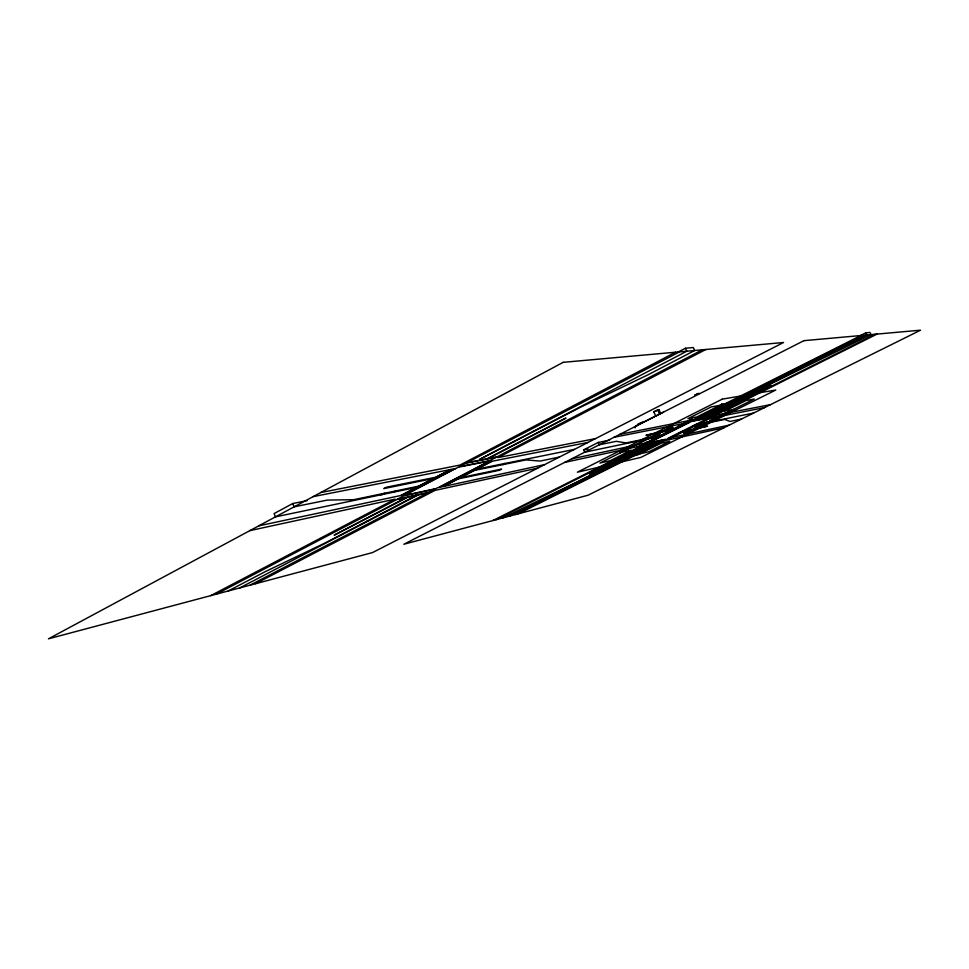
<?xml version="1.0" encoding="UTF-8"?>
<svg xmlns="http://www.w3.org/2000/svg" width="969" height="969" viewBox="0 0 969 969"><rect width="100%" height="100%" fill="white"/><g stroke="black" fill="none" stroke-linecap="round" stroke-linejoin="round"><path stroke-width="1.45" d="M307.209 500.634L292.735 503.529L274.057 513.594L275.475 516.865L416.246 487.431M216.281 594.154L406.907 494.214L258.759 525.84M702.368 349.809L486.559 462.322L588.098 442.397M380.829 494.832L383.349 493.512M382.283 494.529L384.79 493.209M393.341 492.216L395.824 490.908M401.081 495.365L433.191 478.553L383.821 488.594L386.425 487.213L435.687 477.245L450.343 469.577M401.747 495.232L450.985 469.444M210.709 595.644L395.037 499.156L249.845 530.637M675.587 352.219L460.033 465.059L320.703 492.567M405.805 494.36L454.897 468.681M677.416 352.425L685.434 348.234L693.307 347.556L694.676 350.499L648.031 374.809L579.85 407.537L479.643 459.379L686.815 351.202L685.434 348.234M406.471 494.214L679.56 351.856M228.151 591.005L265.07 571.722L325.233 542.931L416.561 495.329A25.678 22.323 76.8 0 0 415.64 495.268M239.755 587.917L418.027 495.002A25.642 22.299 76.8 0 0 416.198 494.941M250.026 585.179L437.419 487.795L544.566 464.648M439.114 487.225L486.922 462.358M439.732 487.092L487.504 462.237M255.477 583.726L434.972 490.399L537.722 468.148M705.856 349.494L497.993 457.574L595.475 438.618M443.487 486.293L491.113 461.535M444.093 486.159L491.695 461.414M502.899 464.611L505.224 463.412M655.747 416.076L653.809 411.873L657.697 409.899L658.956 409.681L660.773 413.618M658.956 409.681L653.809 411.873M658.072 436.159L658.363 436.789L647.571 439.054L646.408 438.594L646.698 439.236L584.755 452.184L583.689 449.858L598.261 442.433L609.622 440.156M642.362 446.188L650.296 442.046L647.147 442.676L646.856 442.058M640.691 423.15L642.58 422.193L638.062 423.95L639.758 423.635M635.083 427.91A2.313 2.144 79.2 0 1 636.27 425.706L663.523 412.116M714.02 414.248L714.31 414.865L706.268 419.044L709.09 418.535L708.799 417.918M640.715 440.483L642.701 439.49M643.61 440.253L647.28 438.412M657.466 433.276L662.905 430.539L663.196 431.181L673.794 429.037M619.881 451.954L620.184 452.596L668.513 428.25L672.813 427.147M657.624 434.754L659.199 433.955M670.318 428.371L671.892 427.571M620.184 452.596L631.231 450.161L610.3 460.687L599.908 463.061L655.044 435.287L660.131 433.531M660.228 433.749L656.631 434.487L667.774 428.879L672.91 427.365M687.069 421.576L690.303 419.952M678.288 426.251L684.562 423.09M687.881 421.418L692.205 419.25L692.496 419.88L640.727 445.91M740.34 400.391L740.631 401.021L721.953 404.352L696.953 416.936L687.942 418.656L711.198 406.944L733.279 402.971L732.988 402.341M678.397 426.457L683.327 423.986M639.867 446.091L692.205 419.25M857.686 336.909L865.777 332.839L869.992 332.476L871.022 334.632L733.158 402.353M492.833 520.559L641.841 445.667L564.685 462.395M860.835 335.553L693.453 419.686L619.942 434.282M649.751 442.118L688.705 422.557M699.461 417.13L702.234 415.98L700.26 416.973M621.892 456.387L624.399 455.127L625.368 455.587L624.399 455.127M625.901 454.364L627.633 454.449L626.749 454.195M641.502 446.37L639.601 447.327L639.31 446.709L640.448 447.145L496.007 519.723M650.114 442.046L698.685 417.881L698.395 417.251M700.66 416.9L725.648 404.339L725.345 403.71M727.646 403.334L862.943 335.359M626.943 454.606L617.168 459.512L638.05 454.752L661.088 443.221L669.809 441.307L648.806 451.796L625.284 457.15L633.132 453.213L632.357 453.165M627.633 454.449L619.736 458.422L624.593 457.307L633.132 453.213M638.898 448.72L643.658 446.334M644.179 446.552L646.65 445.57L621.735 457.962M705.589 415.943L730.42 403.479L730.117 402.85M732.394 402.486L866.807 335.008L865.777 332.839M502.778 517.918L579.595 480.733L625.817 457.538L625.538 456.932M622.619 457.768L646.311 445.861L646.032 445.243M706.365 415.798L731.171 403.346L730.88 402.716M634.283 452.39L639.286 449.882M649.048 445.146L642.047 448.913L650.223 444.565M718.974 410.081L724.206 407.464M724.909 406.919L733.279 402.971M725.006 407.125L733.884 402.862L738.075 402.111L737.784 401.481M627.67 456.605L651.241 444.783L650.962 444.177M710.955 414.914L735.604 402.547M737.579 401.566L770.924 385.081L738.33 401.42M509.428 516.15L626.664 457.344L626.386 456.738M628.53 456.411L652.076 444.601L651.786 443.996M711.731 414.768L736.367 402.414M729.754 406.023L738.075 402.111M729.851 406.229L740.631 401.021M515.351 514.575L631.945 456.145M633.787 455.224L657.6 443.402M659.065 442.554L671.117 437.552M875.164 334.257L716.236 413.896L715.946 413.278M658.411 443.221L655.734 444.335M668.319 438.145L706.74 418.996M715.061 414.72L716.999 413.751L716.709 413.133M679.015 433.07L681.486 431.835M692.06 426.53L697.68 423.719L697.959 424.325L707.515 422.387L707.237 421.794L700.127 425.343L700.405 425.948L754.197 399.058L746.009 400.524L724.739 411.171L733.884 409.427L687.724 432.513L683.629 433.155M518.5 513.727L664.201 440.75L723.795 427.838M678.312 433.676L681.946 432.101M877.054 334.087L714.504 415.519L770.573 404.618M715.485 415.326L669.24 438.485L716.236 415.18L715.958 414.562M683.726 433.361L688.45 431.932L698.915 426.699L698.637 426.094M695.633 427.147L700.405 425.948M684.647 433.167L686.137 432.416M698.14 426.421L694.337 428.25L694.616 428.843L684.901 430.866M709.853 420.485L724.037 413.388M702.44 424.41L704.887 423.187M715.812 417.736L718.417 416.428M723.504 413.884L726.023 412.612L726.314 413.218M366.863 521.225L368.402 520.874M630.201 454.497L630.601 453.734M626.846 454.4L627.537 454.243M635.083 450.452L644.845 445.728M398.235 498.999L428.141 492.494M643.174 445.776L659.877 442.143M397.205 499.532L406.217 497.569L334.148 535.203L407.743 497.242L427.135 493.015M645.33 443.342L642.544 444.505L643.404 444.311M405.599 495.147L435.335 488.751M649.048 442.821L665.63 439.26M404.558 495.68L434.33 489.272M648.225 443.233L664.819 439.672M571.674 458.846L634.465 445.401M671.905 437.382L729.354 425.076M457.962 478.952L499.277 470.292L501.591 469.105L460.36 477.705M692.726 429.788L682.988 431.823L682.709 431.217M693.489 429.63L707.576 426.142L695.379 428.686L695.1 428.092M685.858 431.823L685.216 432.61M418.693 486.147L353.576 499.713L327.425 500.065L294.164 506.823L292.735 503.529M660.301 435.82L649.533 438.061L648.37 437.6L648.661 438.242L626.022 442.954L616.357 441.307L599.327 444.771L598.261 442.433M559.452 457.041L540.084 461.074L526.022 459.9L474.362 470.425A40.226 18.145 63.2 0 1 474.943 469.553M741.442 419.08L729.972 421.467L724.715 419.444L706.401 423.174L706.11 422.581M583.689 449.858L588.062 448.962M695.73 427.353L698.915 426.699M574.435 449.374L476.748 469.19A40.25 18.096 63.2 0 1 477.329 468.318M708.266 422.242L753.579 413.06M671.808 430.03L661.185 432.186L660.894 431.544M313.12 496.649L455.527 468.548M614.055 437.273L685.386 423.199M686.209 423.041L689.044 422.484M709.841 418.378L719.264 416.525L718.986 415.919M719.991 416.379L764.614 407.574M460.541 466.404L489.006 460.832M692.653 420.921L708.4 417.833M459.476 466.961L487.964 461.365M687.36 422.218L688.172 422.048M691.818 421.333L707.564 418.245M710.798 417.905L713.463 416.791L712.433 416.331M467.106 462.976L495.413 457.489M697.837 418.305L713.475 415.289M697.983 417.409L718.659 413.436M468.172 462.407L486.91 458.797L565.969 418.063L488.328 458.519L496.455 456.944M696.008 418.402L716.733 414.405L716.442 413.787M636.27 425.706L637.13 425.548A2.313 2.144 79.2 0 0 636.669 425.875M513.667 441.622L515.048 441.367M533.168 431.435L534.525 431.205M721.651 403.71L721.953 404.352M705.371 422.726L705.65 423.332L696.069 425.282L695.778 424.676M668.21 427.595L668.513 428.25M657.697 409.899L659.635 414.102M662.045 430.708L662.336 431.35L645.96 435.287L660.325 432.368L660.034 431.726M661.488 441.355L661.766 441.961L639.625 446.782L639.334 446.152M659.623 442.288L659.913 442.894L637.711 447.739L637.42 447.121M645.996 442.239L646.287 442.857L635.349 445.207L635.058 444.565M645.172 445.437L645.463 446.055M627.658 448.041L627.948 448.683M620.778 451.76L621.081 452.39M563.134 362.333L48.45 638.825L372.508 552.584L783.546 342.505L563.134 362.333M697.68 393.656L694.761 395.146L699.255 393.414L697.68 393.656M803.919 340.664L403.831 544.251L588.013 495.232L920.55 330.175L803.919 340.664M722.22 399.155L577.354 472.206L640.812 457.429L775.781 390.01L722.22 399.155M619.869 458.894L589.479 474.156L620.741 458.7L620.463 458.083L619.869 458.894"/></g></svg>
